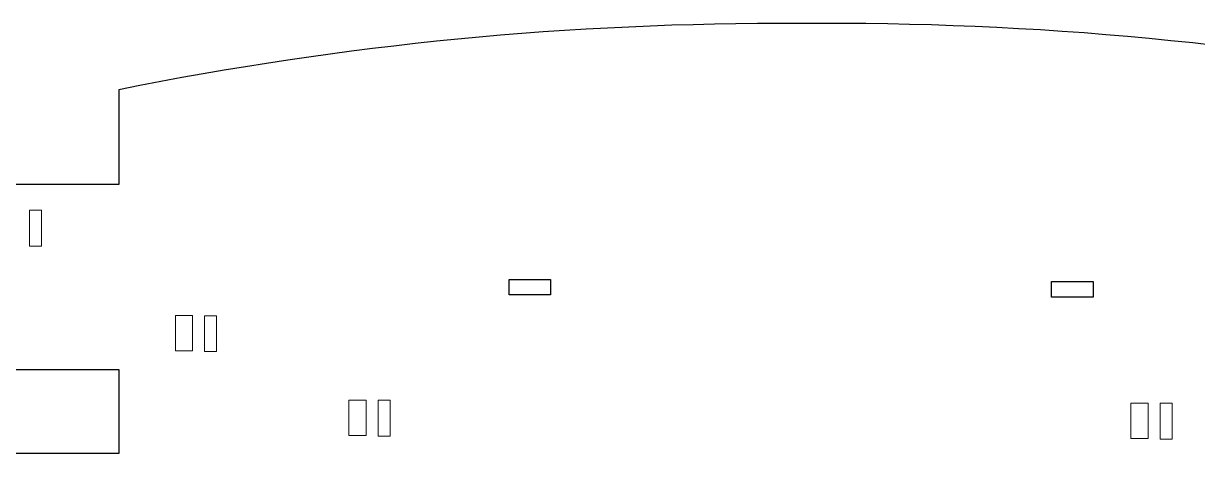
# Model space of a CAD drawing. Header units: metres. Extents: x 0 to 2611, y 0 to 3637.
# Drawn here: x 1508.9 to 1527.3, y 2733.97 to 2740.71 of the extents above; entities that cross this region are included whole.
import ezdxf

# ---------------------------------------------------------------- set-up
doc = ezdxf.new("R2010")
doc.units = ezdxf.units.M
doc.header["$LTSCALE"] = 0.1
doc.layers.add('BLK_1_FLR_2_BATH', color=3, linetype='Continuous', lineweight=0)
doc.layers.add('BLK_1_FLR_2_URINAL', color=1, linetype='Continuous', lineweight=0)
doc.layers.add('BLK_1_FLR_2_BLT_UP_AREA', color=22, linetype='Continuous')
doc.layers.add('BLK_1_FLR_2_UNITFA', color=8, linetype='Continuous')

msp = doc.modelspace()

# ---------------------------------------------------------------- linework, layer by layer
at = {"layer": 'BLK_1_FLR_2_BATH', "color": 3, "ltscale": 0.05, "elevation": 0}
for points in [[(1508.994, 2737.784), (1509.185, 2737.784), (1509.185, 2737.22), (1508.994, 2737.22)], [(1511.736, 2736.128), (1511.927, 2736.128), (1511.927, 2735.564), (1511.736, 2735.564)], [(1514.456, 2734.802), (1514.647, 2734.802), (1514.647, 2734.238), (1514.456, 2734.238)], [(1526.709, 2734.755), (1526.9, 2734.755), (1526.9, 2734.191), (1526.709, 2734.191)]]:
    msp.add_lwpolyline(points, close=True, dxfattribs=at)
at = {"layer": 'BLK_1_FLR_2_BLT_UP_AREA', "color": 14}
for points in [[(1531.953, 2739.671, 0.052259), (1521.073, 2740.709, 0.051441), (1510.393, 2739.671), (1510.393, 2738.186), (1508.773, 2738.186)], [(1508.773, 2735.286), (1510.393, 2735.286), (1510.393, 2733.966), (1508.068, 2733.966, 0.056399)]]:
    msp.add_lwpolyline(points, format="xyb", dxfattribs=at)
at = {"layer": 'BLK_1_FLR_2_UNITFA', "color": 5}
for points in [[(1516.51, 2736.698), (1517.159, 2736.698), (1517.159, 2736.456), (1516.51, 2736.456)], [(1525.01, 2736.662), (1525.659, 2736.662), (1525.659, 2736.42), (1525.01, 2736.42)]]:
    msp.add_lwpolyline(points, close=True, dxfattribs=at)
at = {"layer": 'BLK_1_FLR_2_URINAL', "color": 2}
for points in [[(1511.548, 2736.131), (1511.548, 2735.576), (1511.28, 2735.576), (1511.28, 2736.131)], [(1514.268, 2734.805), (1514.268, 2734.249), (1514, 2734.249), (1514, 2734.805)], [(1526.521, 2734.757), (1526.521, 2734.202), (1526.253, 2734.202), (1526.253, 2734.757)]]:
    msp.add_lwpolyline(points, close=True, dxfattribs=at)

doc.saveas('drawing.dxf')
